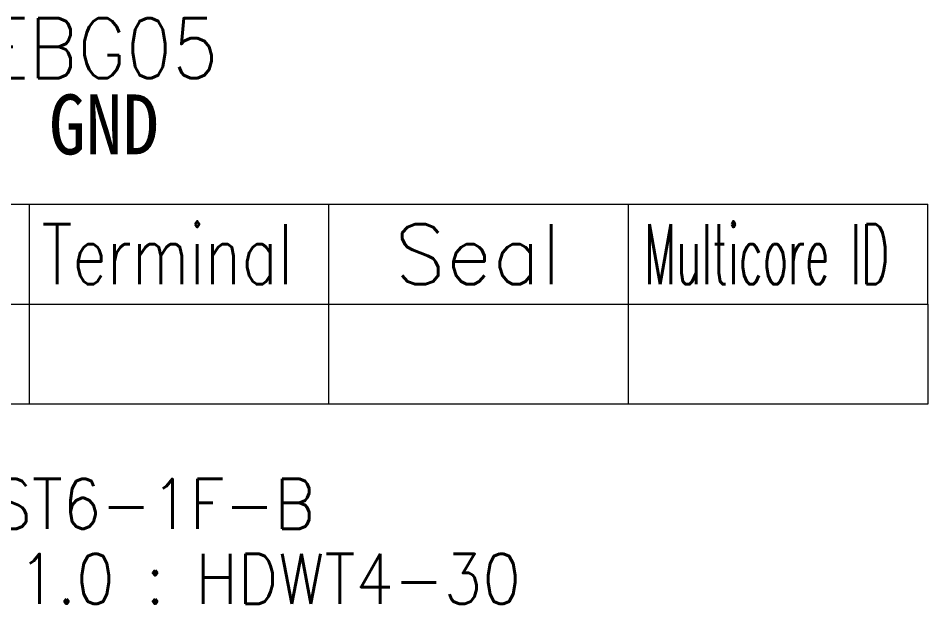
# Model space of a CAD drawing. Header units: inches. Extents: x 47316 to 59086, y 3141 to 11743.
# Drawn here: x 53385.49 to 53431.06, y 9769.73 to 9799.05 of the extents above; entities that cross this region are included whole.
import ezdxf

# ---------------------------------------------------------------- set-up
doc = ezdxf.new("R2010")
doc.units = ezdxf.units.IN
doc.header["$MEASUREMENT"] = 0
doc.styles.get("Standard").update_dxf_attribs({"font": ''})
doc.styles.get('Standard').set_extended_font_data('SimSun')

msp = doc.modelspace()

# ---------------------------------------------------------------- linework, layer by layer
at = {"color": 0, "linetype": 'Continuous', "lineweight": 15}
for p, q in [((53348.555, 9789.732), (53431.055, 9789.732)), ((53348.555, 9784.732), (53431.055, 9784.732))]:
    msp.add_line(p, q, dxfattribs=at)
at = {"color": 7, "linetype": 'Continuous', "lineweight": 15}
for p, q in [((53386.055, 9784.732), (53386.055, 9789.732)), ((53401.055, 9784.732), (53401.055, 9789.732)), ((53416.055, 9784.732), (53416.055, 9789.732)), ((53431.055, 9784.732), (53431.055, 9789.732))]:
    msp.add_line(p, q, dxfattribs=at)
at = {"color": 102, "linetype": 'Continuous', "lineweight": 15}
for p, q in [((53386.055, 9779.732), (53386.055, 9784.732)), ((53401.055, 9779.732), (53401.055, 9784.732)), ((53416.055, 9779.732), (53416.055, 9784.732))]:
    msp.add_line(p, q, dxfattribs=at)
at = {"color": 0, "linetype": 'Continuous', "lineweight": 15}
msp.add_lwpolyline([(53348.555, 9779.732), (53348.555, 9784.732), (53431.055, 9784.732), (53431.055, 9779.732)], close=True, dxfattribs=at)

# ---------------------------------------------------------------- texts
at = {"color": 6, "linetype": 'Continuous', "lineweight": 20, "char_height": 3, "attachment_point": 1}
for s, insert, width in [('\\Fromans.shx;\\W0.9000000000;\\T1.0000000000;\\o\\lEBG05', (53383.827, 9799.049), 12.98571), ('\\f黑体|b0|i0|c1|p0;\\W0.9000000000;\\T1.0000000000;\\o\\lGND', (53387.029, 9795.232), 5.82472)]:
    msp.add_mtext(s, dxfattribs=dict(at, insert=insert, width=width))
at = {"color": 7, "linetype": 'Continuous', "lineweight": 15, "char_height": 3, "attachment_point": 1}
for s, insert, width in [('\\Fromans.shx;\\W0.7480916031;\\T1.0000000000;\\o\\lTerminal', (53386.662, 9788.732), 14), ('\\Fromans.shx;\\W1.0000000000;\\T1.0000000000;\\o\\lSeal', (53404.341, 9788.732), 9.28571), ('\\Fromans.shx;\\W0.5185185185;\\T1.0000000000;\\o\\lMulticore ID', (53416.851, 9788.732), 14)]:
    msp.add_mtext(s, dxfattribs=dict(at, insert=insert, width=width))
at = {"color": 42, "linetype": 'Continuous', "lineweight": 15, "char_height": 2.5, "attachment_point": 1}
for s, insert, width in [('\\Fromans.shx;\\W0.9000000000;\\T1.0000000000;\\o\\l : 1 : ST6-1F-B', (53374.216, 9775.982), 31.17857), ('\\Fromans.shx;\\W0.9000000000;\\T1.0000000000;\\o\\lHEAT SHRINK : 1.0 : HDWT4-30', (53361.68, 9772.232), 57.10714)]:
    msp.add_mtext(s, dxfattribs=dict(at, insert=insert, width=width))

doc.saveas('drawing.dxf')
